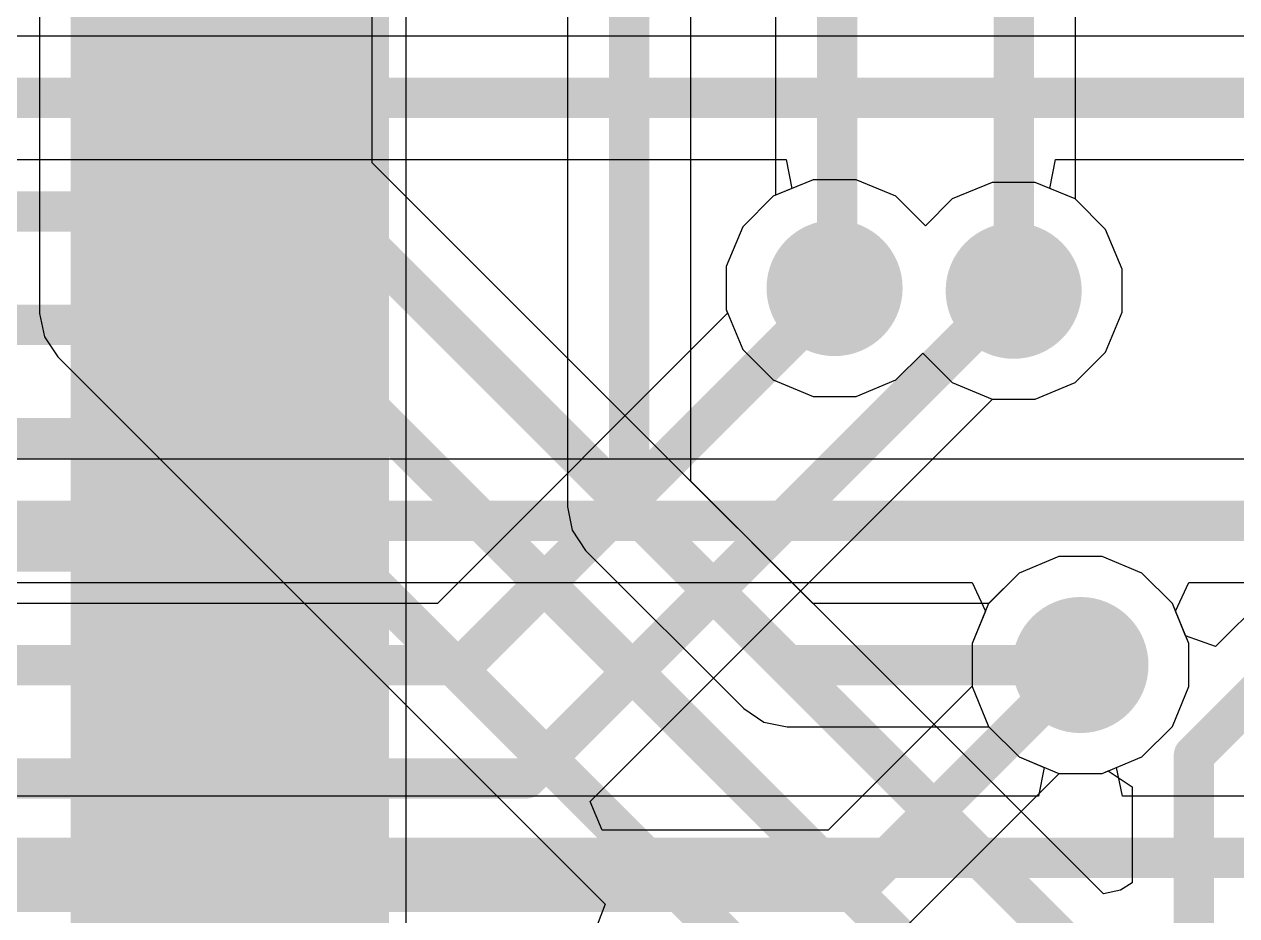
# Model space of a CAD drawing. Header units: inches. Extents: x -3 to 128, y -12 to 41.
# Drawn here: x 91.38 to 96.73, y 14.95 to 18.88 of the extents above; entities that cross this region are included whole.
import ezdxf

# ---------------------------------------------------------------- set-up
doc = ezdxf.new("R2010")
doc.units = ezdxf.units.IN
for name, color, linetype in [('Bottom Layer', 5, 'Continuous'), ('Layer 1', 16, 'Continuous'), ('Layer 2', 76, 'Continuous'), ('Top Layer', 1, 'Continuous'), ('Top Paste', 8, 'Continuous'), ('Top Solder', 216, 'Continuous'), ('Via Holes', 16, 'Continuous')]:
    doc.layers.add(name, color=color, linetype=linetype)

msp = doc.modelspace()

# ---------------------------------------------------------------- hatches: boundary and pattern name
at = {"layer": 'Bottom Layer'}
h = msp.add_hatch(color=5, dxfattribs=at)
edge = h.paths.add_edge_path()
edge.add_arc((94.95610168, 17.72088404), 0.2999994, 0, 360)
h = msp.add_hatch(color=5, dxfattribs=at)
edge = h.paths.add_edge_path()
edge.add_arc((95.74571909999999, 17.70906796), 0.2999994, 0, 360)
h = msp.add_hatch(color=5, dxfattribs=at)
edge = h.paths.add_edge_path()
edge.add_arc((96.04012288, 16.05906872), 0.2999994, 0, 360)
at = {"layer": 'Layer 1'}
h = msp.add_hatch(color=16, dxfattribs=at)
edge = h.paths.add_edge_path()
edge.add_arc((94.95610168, 17.72088404), 0.2999994, 0, 360)
h = msp.add_hatch(color=16, dxfattribs=at)
edge = h.paths.add_edge_path()
edge.add_arc((95.74571909999999, 17.70906796), 0.2999994, 0, 360)
h = msp.add_hatch(color=16, dxfattribs=at)
edge = h.paths.add_edge_path()
edge.add_arc((96.04012288, 16.05906872), 0.2999994, 0, 360)
at = {"layer": 'Layer 2'}
h = msp.add_hatch(color=76, dxfattribs=at)
edge = h.paths.add_edge_path()
edge.add_arc((94.95610168, 17.72088404), 0.2999994, 0, 360)
h = msp.add_hatch(color=76, dxfattribs=at)
edge = h.paths.add_edge_path()
edge.add_arc((95.74571909999999, 17.70906796), 0.2999994, 0, 360)
h = msp.add_hatch(color=76, dxfattribs=at)
edge = h.paths.add_edge_path()
edge.add_arc((96.04012288, 16.05906872), 0.2999994, 0, 360)
at = {"layer": 'Top Layer'}
for points in [[(92.89012283, 18.4090691), (91.69012269, 18.4090691), (91.69012269, 18.7090685), (92.89012283, 18.7090685)], [(92.89012283, 17.90906756), (91.69012269, 17.90906756), (91.69012269, 18.20906696), (92.89012283, 18.20906696)], [(92.89012283, 17.40906856), (91.69012269, 17.40906856), (91.69012269, 17.70906796), (92.89012283, 17.70906796)], [(92.89012283, 16.90906702), (91.69012269, 16.90906702), (91.69012269, 17.20906642), (92.89012283, 17.20906642)], [(92.89012283, 16.40906802), (91.69012269, 16.40906802), (91.69012269, 16.70906742), (92.89012283, 16.70906742)], [(92.89012283, 15.90906902), (91.69012269, 15.90906902), (91.69012269, 16.20906842), (92.89012283, 16.20906842)], [(92.89012283, 15.40907002), (91.69012269, 15.40907002), (91.69012269, 15.70906942), (92.89012283, 15.70906942)], [(92.89012283, 14.90906848), (91.69012269, 14.90906848), (91.69012269, 15.20906788), (92.89012283, 15.20906788)]]:
    msp.add_hatch(color=1, dxfattribs=at).paths.add_polyline_path(points)
h = msp.add_hatch(color=1, dxfattribs=at)
edge = h.paths.add_edge_path()
edge.add_arc((94.95610168, 17.72088404), 0.2999994, 0, 360)
h = msp.add_hatch(color=1, dxfattribs=at)
edge = h.paths.add_edge_path()
edge.add_arc((95.74571909999999, 17.70906796), 0.2999994, 0, 360)
h = msp.add_hatch(color=1, dxfattribs=at)
edge = h.paths.add_edge_path()
edge.add_arc((96.04012288, 16.05906872), 0.2999994, 0, 360)
at = {"layer": 'Top Paste'}
for points in [[(92.89012283, 18.4090691), (91.69012269, 18.4090691), (91.69012269, 18.7090685), (92.89012283, 18.7090685)], [(92.89012283, 17.90906756), (91.69012269, 17.90906756), (91.69012269, 18.20906696), (92.89012283, 18.20906696)], [(92.89012283, 17.40906856), (91.69012269, 17.40906856), (91.69012269, 17.70906796), (92.89012283, 17.70906796)], [(92.89012283, 16.90906702), (91.69012269, 16.90906702), (91.69012269, 17.20906642), (92.89012283, 17.20906642)], [(92.89012283, 16.40906802), (91.69012269, 16.40906802), (91.69012269, 16.70906742), (92.89012283, 16.70906742)], [(92.89012283, 15.90906902), (91.69012269, 15.90906902), (91.69012269, 16.20906842), (92.89012283, 16.20906842)], [(92.89012283, 15.40907002), (91.69012269, 15.40907002), (91.69012269, 15.70906942), (92.89012283, 15.70906942)], [(92.89012283, 14.90906848), (91.69012269, 14.90906848), (91.69012269, 15.20906788), (92.89012283, 15.20906788)]]:
    msp.add_hatch(color=8, dxfattribs=at).paths.add_polyline_path(points)
at = {"layer": 'Top Solder'}
for points in [[(92.99172282999999, 18.8074681), (91.58852268999999, 18.8074681), (91.58852268999999, 19.3106675), (92.99172282999999, 19.3106675)], [(92.99172282999999, 18.3074691), (91.58852268999999, 18.3074691), (91.58852268999999, 18.8106685), (92.99172282999999, 18.8106685)], [(92.99172282999999, 17.80746756), (91.58852268999999, 17.80746756), (91.58852268999999, 18.31066696), (92.99172282999999, 18.31066696)], [(92.99172282999999, 17.30746856), (91.58852268999999, 17.30746856), (91.58852268999999, 17.81066796), (92.99172282999999, 17.81066796)], [(92.99172282999999, 16.80746702), (91.58852268999999, 16.80746702), (91.58852268999999, 17.31066642), (92.99172282999999, 17.31066642)], [(92.99172282999999, 16.30746802), (91.58852268999999, 16.30746802), (91.58852268999999, 16.81066742), (92.99172282999999, 16.81066742)], [(92.99172282999999, 15.80746902), (91.58852268999999, 15.80746902), (91.58852268999999, 16.31066842), (92.99172282999999, 16.31066842)], [(92.99172282999999, 15.30747002), (91.58852268999999, 15.30747002), (91.58852268999999, 15.81066942), (92.99172282999999, 15.81066942)], [(92.99172282999999, 14.80746848), (91.58852268999999, 14.80746848), (91.58852268999999, 15.31066788), (92.99172282999999, 15.31066788)]]:
    msp.add_hatch(color=216, dxfattribs=at).paths.add_polyline_path(points)
at = {"layer": 'Via Holes'}
h = msp.add_hatch(color=7, dxfattribs=at)
edge = h.paths.add_edge_path()
edge.add_arc((94.95610168, 17.72088404), 0.1499997, 0, 360)
h = msp.add_hatch(color=7, dxfattribs=at)
edge = h.paths.add_edge_path()
edge.add_arc((95.74571909999999, 17.70906796), 0.1499997, 0, 360)
h = msp.add_hatch(color=7, dxfattribs=at)
edge = h.paths.add_edge_path()
edge.add_arc((96.04012288, 16.05906872), 0.1499997, 0, 360)

# ---------------------------------------------------------------- linework, layer by layer
at = {"layer": 'Bottom Layer'}
for p, q in [((91.45149857999999, 27.50303364), (91.45149857999999, 17.6094136)), ((92.91764753999999, 18.27369726), (92.91764753999999, 24.91061566)), ((96.14119709999999, 15.0501477), (92.91764753999999, 18.27369726)), ((94.8610625, 18.19868344), (94.68544944, 18.12594292)), ((95.05114085999999, 18.19868344), (94.8610625, 18.19868344)), ((95.22675392, 18.12594292), (95.05114085999999, 18.19868344)), ((95.65067991999999, 18.18686736), (95.47506686, 18.11412684)), ((95.84075827999999, 18.18686736), (95.65067991999999, 18.18686736)), ((96.01637133999999, 18.11412684), (95.84075827999999, 18.18686736)), ((94.68544944, 18.12594292), (94.55104279999999, 17.99153628)), ((95.35681969999999, 17.99587714), (95.22675392, 18.12594292)), ((95.47506686, 18.11412684), (95.35681969999999, 17.99587714)), ((96.15077798, 17.9797202), (96.01637133999999, 18.11412684)), ((94.55104279999999, 17.99153628), (94.47830228, 17.81592322)), ((96.2235185, 17.80410714), (96.15077798, 17.9797202)), ((94.47830228, 17.81592322), (94.47830228, 17.62584486)), ((96.2235185, 17.61402878), (96.2235185, 17.80410714)), ((91.45149857999999, 17.6094136), (91.47219704, 17.50535234)), ((94.47830228, 17.62584486), (94.55104279999999, 17.4502318)), ((96.15077798, 17.43841572), (96.2235185, 17.61402878)), ((91.47219704, 17.50535234), (91.53114282, 17.41713306)), ((94.55104279999999, 17.4502318), (94.68544944, 17.31582516)), ((95.22675392, 17.31582516), (95.34500362, 17.43407486)), ((95.34500362, 17.43407486), (95.47506686, 17.30400908)), ((96.01637133999999, 17.30400908), (96.15077798, 17.43841572)), ((91.53114282, 17.41713306), (93.94407678, 15.0041991)), ((94.68544944, 17.31582516), (94.8610625, 17.24308464)), ((95.05114085999999, 17.24308464), (95.22675392, 17.31582516)), ((95.47506686, 17.30400908), (95.65067991999999, 17.23126856)), ((95.84075827999999, 17.23126856), (96.01637133999999, 17.30400908)), ((94.8610625, 17.24308464), (95.05114085999999, 17.24308464)), ((95.65067991999999, 17.23126856), (95.84075827999999, 17.23126856)), ((95.9450837, 16.53686812), (95.76947064, 16.4641276)), ((96.13516206, 16.53686812), (95.9450837, 16.53686812)), ((96.31077511999999, 16.4641276), (96.13516206, 16.53686812)), ((95.76947064, 16.4641276), (95.63506399999999, 16.32972096)), ((96.44518176, 16.32972096), (96.31077511999999, 16.4641276)), ((96.95108626, 16.45604786), (96.63525504, 16.14021664)), ((95.63506399999999, 16.32972096), (95.56232348, 16.1541079)), ((96.50375161999999, 16.18831916), (96.44518176, 16.32972096)), ((95.56232348, 16.1541079), (95.56232348, 15.96402954)), ((96.63525504, 16.14021664), (96.50375161999999, 16.18831916)), ((95.56232348, 15.96402954), (95.63506399999999, 15.78841648)), ((95.63506399999999, 15.78841648), (95.76947064, 15.65400984)), ((95.76947064, 15.65400984), (95.9450837, 15.58126932)), ((95.9450837, 15.58126932), (96.13516206, 15.58126932)), ((96.13516206, 15.58126932), (96.16259914, 15.59263328)), ((96.16259914, 15.59263328), (96.2681971, 15.52207462)), ((96.2681971, 15.52207462), (96.2681971, 15.09804956)), ((96.2681971, 15.09804956), (96.21616012, 15.0659084)), ((96.21616012, 15.0659084), (96.14119709999999, 15.0501477)), ((93.94407678, 15.0041991), (93.89453916, 14.87413078))]:
    msp.add_line(p, q, dxfattribs=at)
for points in [[(92.29012276, 17.80471674, 0.1778, 0.1778, 0), (92.29012276, 27.73776774, 0.1778, 0.1778, 0)], [(91.72342336, 17.6094136, 0.1778, 0.1778, 0), (91.72342336, 27.50303364, 0.1778, 0.1778, 0)], [(92.64572276, 18.16106096, 0.1778, 0.1778, 0), (92.64572276, 25.02325196, 0.1778, 0.1778, 0)], [(92.64572276, 18.16106096, 0.1778, 0.1778, 0), (95.96779638, 14.83898734, 0.1778, 0.1778, 0)], [(92.29012276, 17.80471674, 0.1778, 0.1778, 0), (95.39012163999999, 14.70471786, 0.1778, 0.1778, 0)], [(91.72342336, 17.6094136, 0.1778, 0.1778, 0), (94.76669641999999, 14.56614054, 0.1778, 0.1778, 0)], [(96.54012188, 15.6605224, 0.1778, 0.1778, 0), (97.1433668, 16.26376732, 0.1778, 0.1778, 0)], [(96.54012188, 9.62173844, 0.1778, 0.1778, 0), (96.54012188, 15.6605224, 0.1778, 0.1778, 0)]]:
    msp.add_lwpolyline(points, format="xyseb", dxfattribs=at)
for points in [[(92.60127275999999, 18.16106096, 0.08889999999999999, 0.08889999999999999, 1), (92.69017276, 18.16106096, 0.08889999999999999, 0.08889999999999999, 1)], [(92.60127275999999, 18.16106096, 0.08889999999999999, 0.08889999999999999, 1), (92.69017276, 18.16106096, 0.08889999999999999, 0.08889999999999999, 1)], [(92.24567276, 17.80471674, 0.08889999999999999, 0.08889999999999999, 1), (92.33457276, 17.80471674, 0.08889999999999999, 0.08889999999999999, 1)], [(92.24567276, 17.80471674, 0.08889999999999999, 0.08889999999999999, 1), (92.33457276, 17.80471674, 0.08889999999999999, 0.08889999999999999, 1)], [(91.67897336, 17.6094136, 0.08889999999999999, 0.08889999999999999, 1), (91.76787336, 17.6094136, 0.08889999999999999, 0.08889999999999999, 1)], [(91.67897336, 17.6094136, 0.08889999999999999, 0.08889999999999999, 1), (91.76787336, 17.6094136, 0.08889999999999999, 0.08889999999999999, 1)], [(96.49567188, 15.6605224, 0.08889999999999999, 0.08889999999999999, 1), (96.58457188, 15.6605224, 0.08889999999999999, 0.08889999999999999, 1)], [(96.49567188, 15.6605224, 0.08889999999999999, 0.08889999999999999, 1), (96.58457188, 15.6605224, 0.08889999999999999, 0.08889999999999999, 1)]]:
    msp.add_lwpolyline(points, format="xyseb", close=True, dxfattribs=at)
at = {"layer": 'Layer 1'}
for p, q in [((103.96411008, 18.83099104), (86.62561795999999, 18.8309885)), ((74.87337323999999, 18.2871364), (94.74274675999999, 18.28713894)), ((94.74274675999999, 18.28713894), (94.76800705999999, 18.16013894)), ((95.90528698, 18.16013894), (95.93054728, 18.28713894)), ((95.93054728, 18.28713894), (100.74485058, 18.28714148)), ((94.68544944, 18.12594292), (94.55104279999999, 17.99153628)), ((94.76800705999999, 18.16013894), (94.68544944, 18.12594292)), ((96.01637133999999, 18.11412684), (95.90528698, 18.16013894)), ((96.15077798, 17.9797202), (96.01637133999999, 18.11412684)), ((94.55104279999999, 17.99153628), (94.47830228, 17.81592322)), ((96.2235185, 17.80410714), (96.15077798, 17.9797202)), ((94.47830228, 17.81592322), (94.47830228, 17.62584486)), ((96.2235185, 17.61402878), (96.2235185, 17.80410714)), ((94.47830228, 17.62584486), (94.55104279999999, 17.4502318)), ((96.15077798, 17.43841572), (96.2235185, 17.61402878)), ((94.55104279999999, 17.4502318), (94.68544944, 17.31582516)), ((95.22675392, 17.31582516), (95.34500362, 17.43407486)), ((95.34500362, 17.43407486), (95.47506686, 17.30400908)), ((96.01637133999999, 17.30400908), (96.15077798, 17.43841572)), ((94.68544944, 17.31582516), (94.8610625, 17.24308464)), ((95.05114085999999, 17.24308464), (95.22675392, 17.31582516)), ((95.47506686, 17.30400908), (95.65067991999999, 17.23126856)), ((95.84075827999999, 17.23126856), (96.01637133999999, 17.30400908)), ((94.8610625, 17.24308464), (95.05114085999999, 17.24308464)), ((95.65067991999999, 17.23126856), (95.84075827999999, 17.23126856)), ((99.88209131999999, 16.96729652), (68.77988275999999, 16.96729652)), ((68.77988275999999, 16.42344696), (95.56285434, 16.42344696)), ((95.56285434, 16.42344696), (95.62128196, 16.29644442)), ((96.45896379999999, 16.29644442), (96.51739142, 16.42344696)), ((96.51739142, 16.42344696), (99.99472761999999, 16.42344696)), ((95.62128196, 16.29644442), (95.56232348, 16.1541079)), ((96.51792228, 16.1541079), (96.45896379999999, 16.29644442)), ((95.56232348, 16.1541079), (95.56232348, 15.96402954)), ((96.51792228, 15.96402954), (96.51792228, 16.1541079)), ((95.56232348, 15.96402954), (95.63506399999999, 15.78841648)), ((96.44518176, 15.78841648), (96.51792228, 15.96402954)), ((95.63506399999999, 15.78841648), (95.76947064, 15.65400984)), ((96.31077511999999, 15.65400984), (96.44518176, 15.78841648)), ((95.76947064, 15.65400984), (95.88056516, 15.60799266)), ((96.1996806, 15.60799266), (96.31077511999999, 15.65400984)), ((95.88056516, 15.60799266), (95.85530486, 15.48099266)), ((96.22494089999999, 15.48099266), (96.1996806, 15.60799266)), ((95.85530486, 15.48099266), (87.76489939999999, 15.48099266)), ((96.91083742, 15.48099266), (96.22494089999999, 15.48099266))]:
    msp.add_line(p, q, dxfattribs=at)
for points in [[(74.87337323999999, 18.55906118, 0.1778, 0.1778, 0), (104.36789642, 18.55906626, 0.1778, 0.1778, 0)], [(68.37609642, 16.69537174, 0.1778, 0.1778, 0), (99.99472761999999, 16.69537174, 0.1778, 0.1778, 0)], [(88.85535441999998, 15.20906788, 0.1778, 0.1778, 0), (97.29876908, 15.20906788, 0.1778, 0.1778, 0)]]:
    msp.add_lwpolyline(points, format="xyseb", dxfattribs=at)
at = {"layer": 'Layer 2'}
for p, q in [((97.69012719999999, 18.8309885), (91.14699829999999, 18.8309885)), ((91.22489502, 18.28713894), (94.74274421999999, 18.28713894)), ((94.74274421999999, 18.28713894), (94.76800451999999, 18.16013894)), ((95.90528952, 18.16013894), (95.93054982, 18.28713894)), ((95.93054982, 18.28713894), (97.57749089999999, 18.28713894)), ((94.68544944, 18.12594292), (94.55104279999999, 17.99153628)), ((94.76800451999999, 18.16013894), (94.68544944, 18.12594292)), ((96.01637133999999, 18.11412684), (95.90528952, 18.16013894)), ((96.15077798, 17.9797202), (96.01637133999999, 18.11412684)), ((94.55104279999999, 17.99153628), (94.47830228, 17.81592322)), ((96.2235185, 17.80410714), (96.15077798, 17.9797202)), ((94.47830228, 17.81592322), (94.47830228, 17.62584486)), ((96.2235185, 17.61402878), (96.2235185, 17.80410714)), ((94.484698, 17.61040674), (93.20528476, 16.3309935)), ((94.47830228, 17.62584486), (94.484698, 17.61040674)), ((96.15077798, 17.43841572), (96.2235185, 17.61402878)), ((96.01637133999999, 17.30400908), (96.15077798, 17.43841572)), ((95.84075827999999, 17.23126856), (96.01637133999999, 17.30400908)), ((93.87920517999999, 15.45799296), (95.65247824, 17.23126856)), ((95.65247824, 17.23126856), (95.84075827999999, 17.23126856)), ((95.9450837, 16.53686812), (95.76947064, 16.4641276)), ((96.13516206, 16.53686812), (95.9450837, 16.53686812)), ((96.31077511999999, 16.4641276), (96.13516206, 16.53686812)), ((95.76947064, 16.4641276), (95.63506399999999, 16.32972096)), ((96.44518176, 16.32972096), (96.31077511999999, 16.4641276)), ((93.20528476, 16.3309935), (74.71753916, 16.3309935)), ((95.63506399999999, 16.32972096), (95.56232348, 16.1541079)), ((96.51792228, 16.1541079), (96.44518176, 16.32972096)), ((95.56232348, 16.1541079), (95.56232348, 15.9658304)), ((96.51792228, 15.96402954), (96.51792228, 16.1541079)), ((95.56232348, 15.9658304), (94.92748603999999, 15.33099296)), ((96.44518176, 15.78841648), (96.51792228, 15.96402954)), ((96.31077511999999, 15.65400984), (96.44518176, 15.78841648)), ((96.13516206, 15.58126932), (96.31077511999999, 15.65400984)), ((95.23240288, 14.86678764), (95.94688456, 15.58126932)), ((95.94688456, 15.58126932), (96.13516206, 15.58126932)), ((93.93181111999999, 15.33099296), (93.87920517999999, 15.45799296)), ((94.92748603999999, 15.33099296), (93.93181111999999, 15.33099296))]:
    msp.add_line(p, q, dxfattribs=at)
for points in [[(91.14699829999999, 18.55906372, 0.1778, 0.1778, 0), (92.63197628, 18.55906372, 0.1778, 0.1778, 0)], [(92.63197628, 18.55906372, 0.1778, 0.1778, 0), (97.69012719999999, 18.55906372, 0.1778, 0.1778, 0)], [(94.95610168, 17.69724934, 0.1778, 0.1778, 0), (94.95610168, 17.72088404, 0.1778, 0.1778, 0)], [(93.31792106, 16.05906872, 0.1778, 0.1778, 0), (94.95610168, 17.69724934, 0.1778, 0.1778, 0)], [(93.59572086, 15.55906972, 0.1778, 0.1778, 0), (95.74571909999999, 17.70906796, 0.1778, 0.1778, 0)], [(74.71752645999999, 16.05906872, 0.1778, 0.1778, 0), (93.31792106, 16.05906872, 0.1778, 0.1778, 0)], [(95.04012234, 15.05906818, 0.1778, 0.1778, 0), (96.04012288, 16.05906872, 0.1778, 0.1778, 0)], [(75.01896096, 15.55906972, 0.1778, 0.1778, 0), (93.59572086, 15.55906972, 0.1778, 0.1778, 0)], [(89.49294014, 15.05906818, 0.1778, 0.1778, 0), (95.04012234, 15.05906818, 0.1778, 0.1778, 0)]]:
    msp.add_lwpolyline(points, format="xyseb", dxfattribs=at)
for points in [[(92.58752627999999, 18.55906372, 0.08889999999999999, 0.08889999999999999, 1), (92.67642628, 18.55906372, 0.08889999999999999, 0.08889999999999999, 1)], [(92.58752627999999, 18.55906372, 0.08889999999999999, 0.08889999999999999, 1), (92.67642628, 18.55906372, 0.08889999999999999, 0.08889999999999999, 1)], [(94.91165168, 17.72088404, 0.08889999999999999, 0.08889999999999999, 1), (95.00055168, 17.72088404, 0.08889999999999999, 0.08889999999999999, 1)], [(94.91165168, 17.69724934, 0.08889999999999999, 0.08889999999999999, 1), (95.00055168, 17.69724934, 0.08889999999999999, 0.08889999999999999, 1)], [(94.91165168, 17.69724934, 0.08889999999999999, 0.08889999999999999, 1), (95.00055168, 17.69724934, 0.08889999999999999, 0.08889999999999999, 1)], [(95.70126909999999, 17.70906796, 0.08889999999999999, 0.08889999999999999, 1), (95.79016909999999, 17.70906796, 0.08889999999999999, 0.08889999999999999, 1)], [(93.27347105999999, 16.05906872, 0.08889999999999999, 0.08889999999999999, 1), (93.36237106, 16.05906872, 0.08889999999999999, 0.08889999999999999, 1)], [(93.27347105999999, 16.05906872, 0.08889999999999999, 0.08889999999999999, 1), (93.36237106, 16.05906872, 0.08889999999999999, 0.08889999999999999, 1)], [(95.99567288, 16.05906872, 0.08889999999999999, 0.08889999999999999, 1), (96.08457288, 16.05906872, 0.08889999999999999, 0.08889999999999999, 1)], [(93.55127086, 15.55906972, 0.08889999999999999, 0.08889999999999999, 1), (93.64017086, 15.55906972, 0.08889999999999999, 0.08889999999999999, 1)], [(93.55127086, 15.55906972, 0.08889999999999999, 0.08889999999999999, 1), (93.64017086, 15.55906972, 0.08889999999999999, 0.08889999999999999, 1)], [(94.99567234, 15.05906818, 0.08889999999999999, 0.08889999999999999, 1), (95.08457234, 15.05906818, 0.08889999999999999, 0.08889999999999999, 1)], [(94.99567234, 15.05906818, 0.08889999999999999, 0.08889999999999999, 1), (95.08457234, 15.05906818, 0.08889999999999999, 0.08889999999999999, 1)]]:
    msp.add_lwpolyline(points, format="xyseb", close=True, dxfattribs=at)
at = {"layer": 'Top Layer'}
for p, q in [((96.01764388, 18.1128543), (96.01764388, 20.47050516)), ((94.69599552, 19.72714622), (94.69599552, 18.13031172)), ((93.06792156, 18.2312691), (93.06792156, 19.28714202)), ((94.32174938, 16.86959542), (94.32174938, 19.2090548)), ((93.77789981999999, 19.09643374), (93.77789981999999, 16.75695912)), ((93.06792156, 17.23126856), (93.06792156, 18.2312691)), ((94.68544944, 18.12594292), (94.55104279999999, 17.99153628)), ((94.69599552, 18.13031172), (94.68544944, 18.12594292)), ((96.15077798, 17.9797202), (96.01764388, 18.1128543)), ((94.55104279999999, 17.99153628), (94.47830228, 17.81592322)), ((96.2235185, 17.80410714), (96.15077798, 17.9797202)), ((94.47830228, 17.81592322), (94.47830228, 17.62584486)), ((96.2235185, 17.61402878), (96.2235185, 17.80410714)), ((94.47830228, 17.62584486), (94.55104279999999, 17.4502318)), ((96.15077798, 17.43841572), (96.2235185, 17.61402878)), ((94.55104279999999, 17.4502318), (94.68544944, 17.31582516)), ((95.22675392, 17.31582516), (95.34500362, 17.43407486)), ((95.34500362, 17.43407486), (95.47506686, 17.30400908)), ((96.01637133999999, 17.30400908), (96.15077798, 17.43841572)), ((94.68544944, 17.31582516), (94.8610625, 17.24308464)), ((95.05114085999999, 17.24308464), (95.22675392, 17.31582516)), ((95.47506686, 17.30400908), (95.65067991999999, 17.23126856)), ((95.84075827999999, 17.23126856), (96.01637133999999, 17.30400908)), ((93.06792156, 16.23126802), (93.06792156, 17.23126856)), ((94.8610625, 17.24308464), (95.05114085999999, 17.24308464)), ((95.65067991999999, 17.23126856), (95.84075827999999, 17.23126856)), ((94.86035129999999, 16.3309935), (94.32174938, 16.86959542)), ((93.77789981999999, 16.75695912), (93.79859828, 16.65289786)), ((93.79859828, 16.65289786), (93.85754406, 16.56467858)), ((93.85754406, 16.56467858), (94.55543446, 15.86678818)), ((95.9450837, 16.53686812), (95.76947064, 16.4641276)), ((96.13516206, 16.53686812), (95.9450837, 16.53686812)), ((96.31077511999999, 16.4641276), (96.13516206, 16.53686812)), ((95.76947064, 16.4641276), (95.63633653999999, 16.3309935)), ((96.44518176, 16.32972096), (96.31077511999999, 16.4641276)), ((95.63633653999999, 16.3309935), (94.86035129999999, 16.3309935)), ((96.51792228, 16.1541079), (96.44518176, 16.32972096)), ((93.06792156, 15.23127002), (93.06792156, 16.23126802)), ((96.51792228, 15.96402954), (96.51792228, 16.1541079)), ((96.44518176, 15.78841648), (96.51792228, 15.96402954)), ((94.55543446, 15.86678818), (94.64365373999999, 15.8078424)), ((94.64365373999999, 15.8078424), (94.74771499999999, 15.78714394)), ((94.74771499999999, 15.78714394), (95.63633653999999, 15.78714394)), ((95.63633653999999, 15.78714394), (95.76947064, 15.65400984)), ((96.31077511999999, 15.65400984), (96.44518176, 15.78841648)), ((95.76947064, 15.65400984), (95.9450837, 15.58126932)), ((96.13516206, 15.58126932), (96.31077511999999, 15.65400984)), ((95.9450837, 15.58126932), (96.13516206, 15.58126932)), ((93.06792156, 14.23126948), (93.06792156, 15.23127002))]:
    msp.add_line(p, q, dxfattribs=at)
for points in [[(95.74571909999999, 17.70906796, 0.1778, 0.1778, 0), (95.74571909999999, 20.47051786, 0.1778, 0.1778, 0)], [(94.96792029999999, 17.73270266, 0.1778, 0.1778, 0), (94.96792029999999, 19.83978252, 0.1778, 0.1778, 0)], [(94.0498246, 16.75695912, 0.1778, 0.1778, 0), (94.0498246, 19.2090675, 0.1778, 0.1778, 0)], [(76.8783578, 18.55905864, 0.1778, 0.1778, 0), (92.29012276, 18.5590688, 0.1778, 0.1778, 0)], [(73.23016342, 18.05906726, 0.1778, 0.1778, 0), (92.29012276, 18.05906726, 0.1778, 0.1778, 0)], [(94.95610168, 17.72088404, 0.1778, 0.1778, 0), (94.96792029999999, 17.73270266, 0.1778, 0.1778, 0)], [(74.06142414, 17.55906826, 0.1778, 0.1778, 0), (92.29012276, 17.55906826, 0.1778, 0.1778, 0)], [(74.9119914, 17.05906672, 0.1778, 0.1778, 0), (92.29012276, 17.05906672, 0.1778, 0.1778, 0)], [(94.0498246, 16.75695912, 0.1778, 0.1778, 0), (94.74771499999999, 16.05906872, 0.1778, 0.1778, 0)], [(76.09372386, 16.55906772, 0.1778, 0.1778, 0), (92.29012276, 16.55906772, 0.1778, 0.1778, 0)], [(77.37003068, 16.05906872, 0.1778, 0.1778, 0), (92.29012276, 16.05906872, 0.1778, 0.1778, 0)], [(94.74771499999999, 16.05906872, 0.1778, 0.1778, 0), (96.04012288, 16.05906872, 0.1778, 0.1778, 0)], [(79.7267646, 15.55906972, 0.1778, 0.1778, 0), (92.29012276, 15.55906972, 0.1778, 0.1778, 0)], [(88.46002628, 15.05906818, 0.1778, 0.1778, 0), (92.29012276, 15.05906818, 0.1778, 0.1778, 0)]]:
    msp.add_lwpolyline(points, format="xyseb", dxfattribs=at)
for points in [[(92.24567276, 18.5590688, 0.08889999999999999, 0.08889999999999999, 1), (92.33457276, 18.5590688, 0.08889999999999999, 0.08889999999999999, 1)], [(92.24567276, 18.05906726, 0.08889999999999999, 0.08889999999999999, 1), (92.33457276, 18.05906726, 0.08889999999999999, 0.08889999999999999, 1)], [(94.91165168, 17.72088404, 0.08889999999999999, 0.08889999999999999, 1), (95.00055168, 17.72088404, 0.08889999999999999, 0.08889999999999999, 1)], [(94.92347029999999, 17.73270266, 0.08889999999999999, 0.08889999999999999, 1), (95.0123703, 17.73270266, 0.08889999999999999, 0.08889999999999999, 1)], [(94.92347029999999, 17.73270266, 0.08889999999999999, 0.08889999999999999, 1), (95.0123703, 17.73270266, 0.08889999999999999, 0.08889999999999999, 1)], [(95.70126909999999, 17.70906796, 0.08889999999999999, 0.08889999999999999, 1), (95.79016909999999, 17.70906796, 0.08889999999999999, 0.08889999999999999, 1)], [(92.24567276, 17.55906826, 0.08889999999999999, 0.08889999999999999, 1), (92.33457276, 17.55906826, 0.08889999999999999, 0.08889999999999999, 1)], [(92.24567276, 17.05906672, 0.08889999999999999, 0.08889999999999999, 1), (92.33457276, 17.05906672, 0.08889999999999999, 0.08889999999999999, 1)], [(94.0053746, 16.75695912, 0.08889999999999999, 0.08889999999999999, 1), (94.0942746, 16.75695912, 0.08889999999999999, 0.08889999999999999, 1)], [(94.0053746, 16.75695912, 0.08889999999999999, 0.08889999999999999, 1), (94.0942746, 16.75695912, 0.08889999999999999, 0.08889999999999999, 1)], [(92.24567276, 16.55906772, 0.08889999999999999, 0.08889999999999999, 1), (92.33457276, 16.55906772, 0.08889999999999999, 0.08889999999999999, 1)], [(92.24567276, 16.05906872, 0.08889999999999999, 0.08889999999999999, 1), (92.33457276, 16.05906872, 0.08889999999999999, 0.08889999999999999, 1)], [(94.70326499999999, 16.05906872, 0.08889999999999999, 0.08889999999999999, 1), (94.792165, 16.05906872, 0.08889999999999999, 0.08889999999999999, 1)], [(94.70326499999999, 16.05906872, 0.08889999999999999, 0.08889999999999999, 1), (94.792165, 16.05906872, 0.08889999999999999, 0.08889999999999999, 1)], [(95.99567288, 16.05906872, 0.08889999999999999, 0.08889999999999999, 1), (96.08457288, 16.05906872, 0.08889999999999999, 0.08889999999999999, 1)], [(92.24567276, 15.55906972, 0.08889999999999999, 0.08889999999999999, 1), (92.33457276, 15.55906972, 0.08889999999999999, 0.08889999999999999, 1)], [(92.24567276, 15.05906818, 0.08889999999999999, 0.08889999999999999, 1), (92.33457276, 15.05906818, 0.08889999999999999, 0.08889999999999999, 1)]]:
    msp.add_lwpolyline(points, format="xyseb", close=True, dxfattribs=at)

doc.saveas('drawing.dxf')
